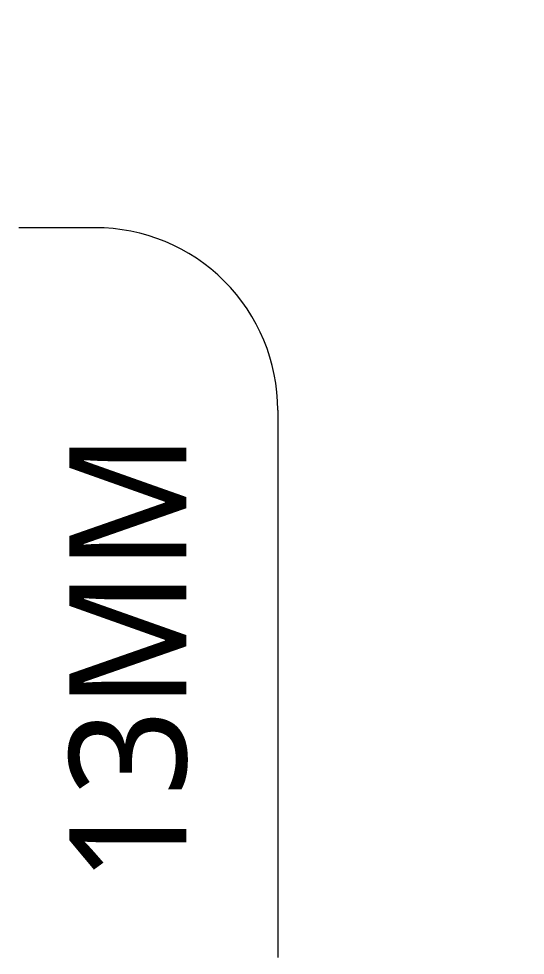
# Model space of a CAD drawing. Header units: millimetres. Extents: x 1863 to 2194, y 977 to 1295.
# Drawn here: x 1893.97 to 1907.85, y 1163.25 to 1188.93 of the extents above; entities that cross this region are included whole.
import ezdxf

# ---------------------------------------------------------------- set-up
doc = ezdxf.new("R2010")
doc.units = ezdxf.units.MM
doc.layers.add('05 Tray 實際版框', color=220, linetype='Continuous', lineweight=25)
doc.layers.add('BMLJ', color=4, linetype='Continuous')
doc.styles.add('CHINE', font='')
doc.styles.get("Standard").update_dxf_attribs({"font": 'txt', "bigfont": 'gbcbig.shx'})
doc.styles.get('CHINE').set_extended_font_data('微軟正黑體')
doc.dimstyles.new('ISO-25', dxfattribs={"dimtxt": 2.5, "dimasz": 2.5, "dimexe": 1.25, "dimexo": 0.625, "dimtad": 1, "dimtxsty": 'Standard', "dimcen": 2.5, "dimadec": 0, "dimazin": 0, "dimtfac": 1, "dimtmove": 0, "dimatfit": 3, "dimfxl": 1, "dimarcsym": 0})

# ---------------------------------------------------------------- blocks, each defined once
blk = doc.blocks.new('*D8')
at = {"layer": 'BMLJ', "color": 0, "lineweight": -2, "transparency": 16777216}
for p, q in [((2012.465, 1238.46), (1865.418, 1238.46)), ((1866.668, 1235.96), (1866.668, 1154.96)), ((2012.465, 1152.46), (1865.418, 1152.46))]:
    blk.add_line(p, q, dxfattribs=at)
at = {"layer": 'BMLJ', "color": 0, "transparency": 16777216}
for points in [[(1866.251, 1235.96), (1867.084, 1235.96), (1866.668, 1238.46)], [(1866.251, 1154.96), (1867.084, 1154.96), (1866.668, 1152.46)]]:
    blk.add_solid(points, dxfattribs=at)
at = {"layer": 'BMLJ', "color": 0, "transparency": 16777216, "insert": (1864.793, 1195.46), "char_height": 2.5, "attachment_point": 5, "rotation": 90}
blk.add_mtext('86', dxfattribs=at)

msp = doc.modelspace()

# ---------------------------------------------------------------- linework, layer by layer
at = {"layer": '05 Tray 實際版框', "lineweight": 0, "ltscale": 0.2}
for p, q in [((1896.062, 1183.199), (1893.966, 1183.196)), ((1901.065, 1178.199), (1901.065, 1163.196))]:
    msp.add_line(p, q, dxfattribs=at)
msp.add_arc((1896.065, 1178.199), 5, 360, 90.04, dxfattribs=at)

# ---------------------------------------------------------------- texts
at = {"layer": '05 Tray 實際版框', "lineweight": 0, "ltscale": 0.2, "insert": (1895.352, 1165.23), "char_height": 3.2038, "width": 13.38695, "attachment_point": 1, "rotation": 90, "style": 'CHINE'}
msp.add_mtext('13MM', dxfattribs=at)

# ---------------------------------------------------------------- dimensions: what is measured, and where the dimension line sits
at = {"layer": 'BMLJ'}
dim = msp.add_linear_dim(base=(1866.668, 1152.46), p1=(2013.09, 1238.46), p2=(2013.09, 1152.46), angle=90, dimstyle='ISO-25', dxfattribs=at)
dim.commit()
dim.dimension.update_dxf_attribs({"geometry": '*D8', "text_midpoint": (1864.793, 1195.46)})

doc.saveas('drawing.dxf')
